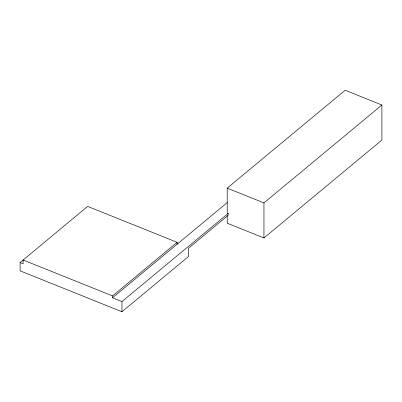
<?xml version="1.0" encoding="UTF-8"?>
<svg xmlns="http://www.w3.org/2000/svg" width="402" height="402" viewBox="0 0 402 402"><rect width="100%" height="100%" fill="white"/><g stroke="black" fill="none" stroke-linecap="round" stroke-linejoin="round"><path stroke-width="0.6" d="M227.215 215.492L227.215 223.195L263.953 237.949L381.9 140.062L381.9 105.007L345.162 90.254L227.215 188.141L227.215 213.025L228.185 213.412L228.185 215.291L188.633 248.114L188.633 256.406L121.957 311.746L20.1 270.837L20.1 262.546L87.666 206.402L177.111 242.326L177.111 244.205M228.185 213.412L121.957 301.575L112.545 297.792L112.545 295.917L177.111 242.326M112.545 297.792L227.261 202.583M263.953 237.949L263.953 202.894L381.9 105.007M227.215 188.141L263.953 202.894M176.895 243.401L178.056 243.868M112.545 295.917L23.095 259.993L23.095 263.747L20.1 262.546M121.957 301.575L121.957 311.746"/></g></svg>
